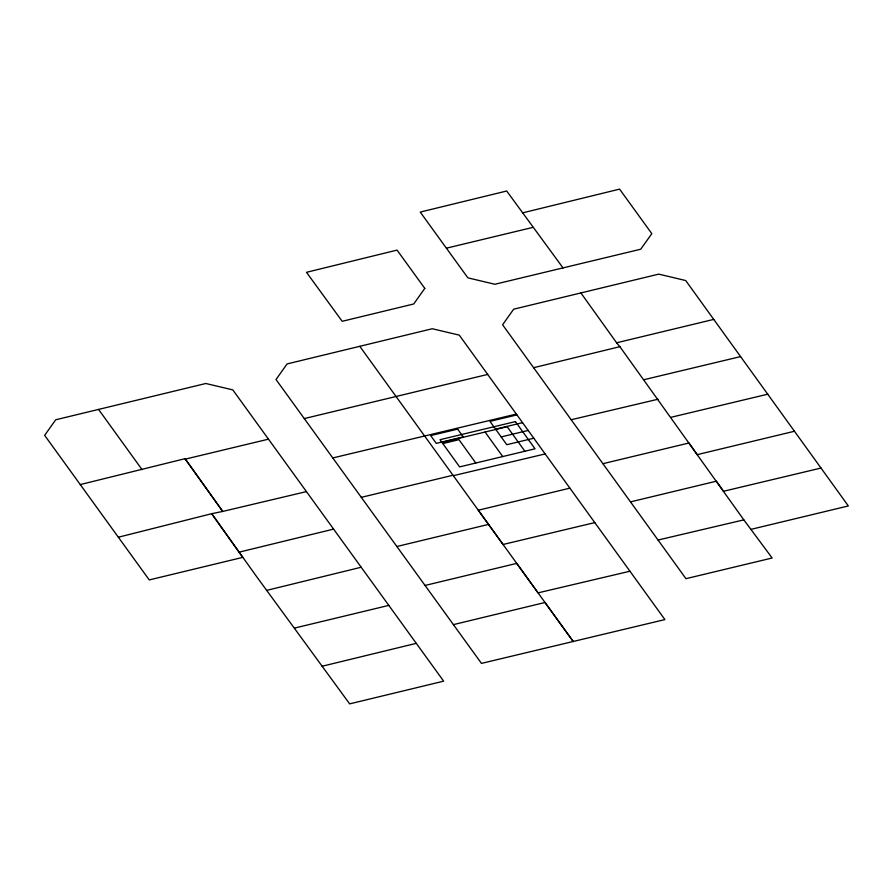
<?xml version="1.0" encoding="UTF-8"?>
<svg xmlns="http://www.w3.org/2000/svg" width="893" height="893" viewBox="0 0 893 893"><rect width="100%" height="100%" fill="white"/><g stroke="black" fill="none" stroke-linecap="round" stroke-linejoin="round"><path stroke-width="1.34" d="M80.27 484.575L185.041 458.689L222.725 511.432L306.444 491.608L443.654 681.158L349.654 703.874L256.324 576.208L211.708 513.698L118.378 537.218M522.539 212.88L619.586 189.126L651.823 233.665L640.716 249.225L494.923 284.264L467.887 277.857L420.246 212.076L506.688 191.013L563.025 267.911M267.141 590.273L361.174 567.245M359.779 346.317L432.257 328.736L459.259 335.121L664.905 619.586L481.461 663.387L276.015 379.525L287.077 363.931L359.779 346.317L573.306 641.62L544.987 602.496L453.398 624.631M533.601 367.704L619.876 346.674L743.836 519.871L772.144 558.002L685.958 578.686L502.603 324.773L513.665 309.19L658.755 274.129L685.712 280.547L848.35 505.951L751.303 529.281M238.989 552.187L333.602 529.114M322.127 666.245L416.283 643.34M185.041 458.689L222.725 511.432L211.708 513.698L242.74 557.377L149.243 579.925L44.65 435.36L55.712 419.777L205.803 383.499L232.794 389.884L306.444 491.608M580.908 292.96L616.605 342.789L713.786 319.393M304.29 418.583L487.701 374.424M361.297 497.345L453.019 475.232M602.942 463.69L689.016 442.984L697.187 454.66L794.435 431.263M569.924 488.147L478.28 510.216L503.049 544.484L594.771 522.606M396.838 546.516L488.56 524.392M630.525 501.877L716.387 481.193L723.52 491.273L821.024 468.055M425.079 585.451L516.712 563.383L538.055 592.863L629.945 571.23M294.511 628.092L388.835 605.376M446.455 248.176L533.065 227.347M185.364 459.114L268.469 439.166M644.02 379.681L740.576 356.597M516.344 414.073L332.776 457.953M516.935 414.899L489.978 421.362L506.777 444.703L533.735 438.24M495.582 429.142L522.539 422.679M441.957 442.37L507.179 426.72L524.883 451.244M442.816 443.564L458.98 439.68L475.79 463.02M501.185 436.923L528.131 430.459M671.011 417.299L767.734 394.204M571.163 419.743L658.052 399.227M453.309 475.679L545.121 453.945M658.052 540.031L743.836 519.871M616.605 342.789L619.876 346.674M98.565 409.429L142.065 469.629M485.078 432.022L502.737 456.557M424.789 288.383L413.727 303.977L342.186 321.301L306.478 272.32L397.05 250.107L424.789 288.383M457.64 429.12L430.683 435.594L436.286 443.374L463.233 436.9L457.64 429.12M515.44 421.596L440.026 439.691L459.616 466.905L535.03 448.811L515.44 421.596"/></g></svg>
